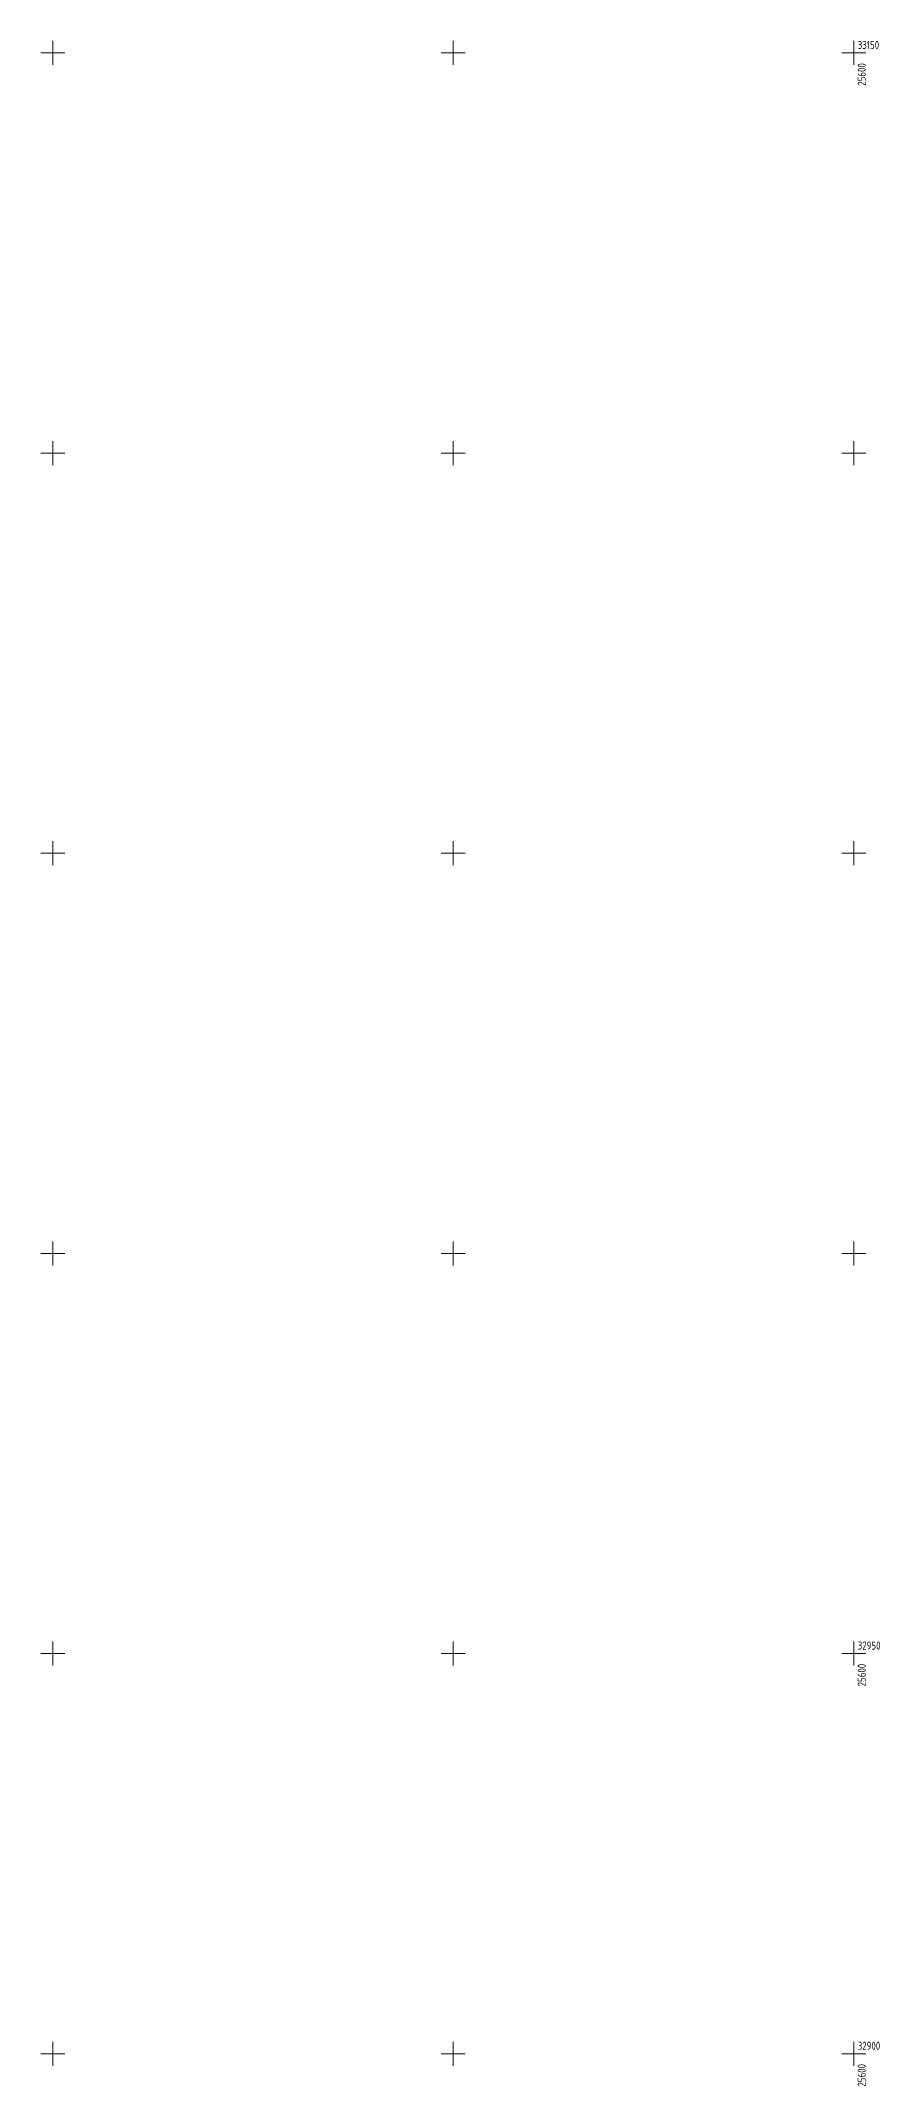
# Model space of a CAD drawing. Header units: metres. Extents: x 24337 to 25822, y 26642 to 34102.
# Drawn here: x 24387.1 to 24491.9, y 32896 to 33151.5 of the extents above; entities that cross this region are included whole.
import ezdxf

# ---------------------------------------------------------------- set-up
doc = ezdxf.new("R2010")
doc.units = ezdxf.units.M
doc.layers.add('02_Сетка', color=7, linetype='Continuous')
doc.styles.get("Standard").update_dxf_attribs({"font": 'GOST_0.TTF', "height": 2})

# ---------------------------------------------------------------- blocks, each defined once
blk = doc.blocks.new('g5_012')
at = {"color": 92, "linetype": 'ByBlock', "lineweight": -2}
for p, q in [((-3, 0), (3, 0)), ((0, -3), (0, 3))]:
    blk.add_line(p, q, dxfattribs=at)

msp = doc.modelspace()

# ---------------------------------------------------------------- block references
at = {"layer": '02_Сетка', "color": 92, "linetype": 'Continuous', "lineweight": 15, "ltscale": 0.5, "xscale": 0.5, "yscale": 0.5}
for p in [(24388.6, 33150), (24438.6, 33150), (24488.6, 33150), (24388.6, 33100), (24438.6, 33100), (24488.6, 33100), (24388.6, 33050), (24438.6, 33050), (24488.6, 33050), (24388.6, 33000), (24438.6, 33000), (24488.6, 33000), (24388.6, 32950), (24438.6, 32950), (24488.6, 32950), (24388.6, 32900), (24438.6, 32900), (24488.6, 32900)]:
    msp.add_blockref('g5_012', p, dxfattribs=at)

# ---------------------------------------------------------------- texts
at = {"layer": '02_Сетка', "color": 7, "linetype": 'Continuous', "lineweight": 15}
for s, p in [('33150', (24489.1, 33150.5)), ('32950', (24489.1, 32950.5)), ('32900', (24489.1, 32900.5))]:
    msp.add_text(s, height=1, dxfattribs=at).set_placement(p)
for p in [(24490.1, 33145.9), (24490.1, 32945.9), (24490.1, 32895.9)]:
    msp.add_text('25600', height=1, rotation=90, dxfattribs=at).set_placement(p)

doc.saveas('drawing.dxf')
